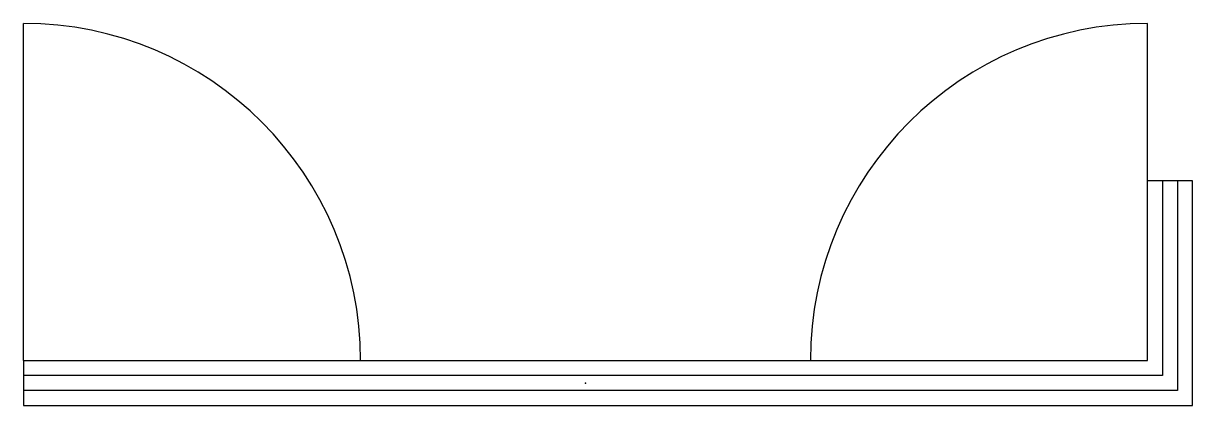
# Model space of a CAD drawing. Extents: x -1250 to 1350, y -50 to 800.
import ezdxf

# ---------------------------------------------------------------- set-up
doc = ezdxf.new("R2010")
doc.units = 0
doc.header["$LTSCALE"] = 25
doc.layers.add('Sunac_Gridline_Glass', color=134, linetype='Continuous')
doc.layers.add('Sunac_Gridline_Glass_Open', color=134, linetype='Continuous')

msp = doc.modelspace()

# ---------------------------------------------------------------- linework, layer by layer
at = {"ltscale": 10}
msp.add_point((0, 0), dxfattribs=at)
at = {"layer": 'Sunac_Gridline_Glass'}
for p, q in [((1350, 450), (1250, 450)), ((1283.3, 450), (1283.3, 16.7)), ((1316.7, 450), (1316.7, -16.7)), ((1350, -50), (1350, 450)), ((-1250, 50), (-1250, -50)), ((-1250, 50), (1250, 50)), ((1283.3, 16.7), (-1250, 16.7)), ((1316.7, -16.7), (-1250, -16.7)), ((-1250, -50), (1350, -50))]:
    msp.add_line(p, q, dxfattribs=at)
at = {"layer": 'Sunac_Gridline_Glass_Open'}
for p, q in [((-1250, 50), (-1250, 800)), ((1250, 50), (1250, 800))]:
    msp.add_line(p, q, dxfattribs=at)
for centre, start, end in [((-1250, 50), 0, 90), ((1250, 50), 90, 180)]:
    msp.add_arc(centre, 750, start, end, dxfattribs=at)

doc.saveas('drawing.dxf')
